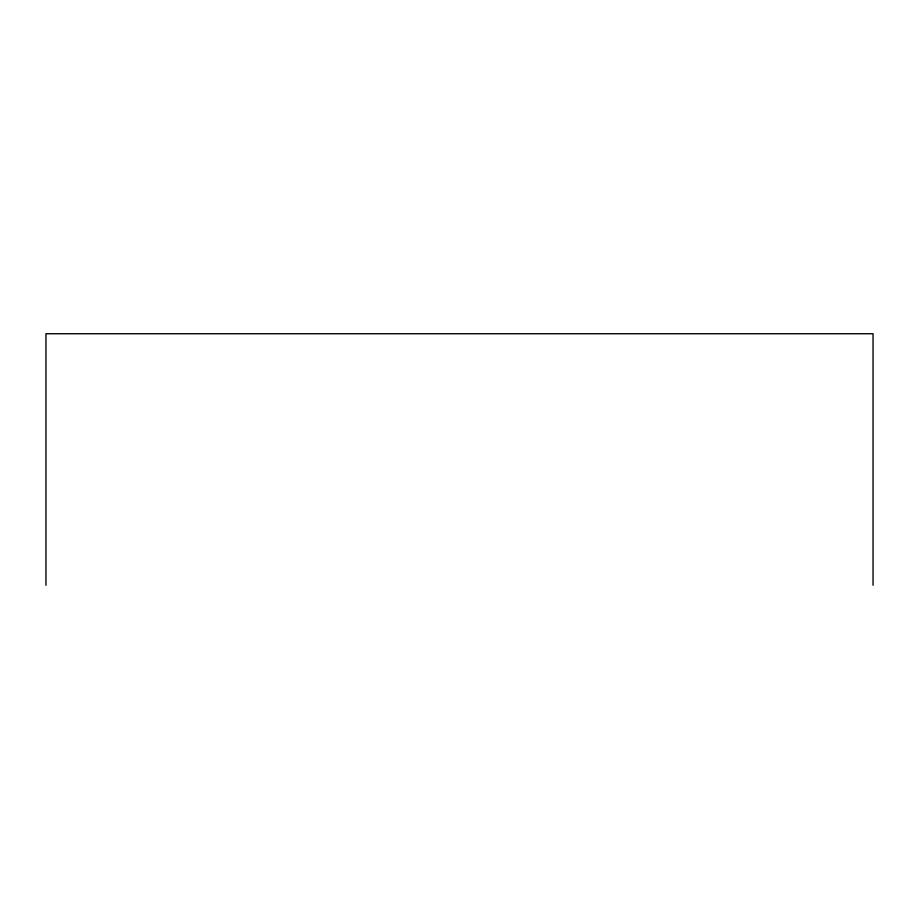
<?xml version="1.0" encoding="UTF-8"?>
<svg xmlns="http://www.w3.org/2000/svg" width="919" height="919" viewBox="0 0 919 919"><rect width="100%" height="100%" fill="white"/><g stroke="black" fill="none" stroke-linecap="round" stroke-linejoin="round"><path stroke-width="1.38" d="M873.05 585.265L873.05 333.735L45.95 333.735L45.95 585.265"/></g></svg>
